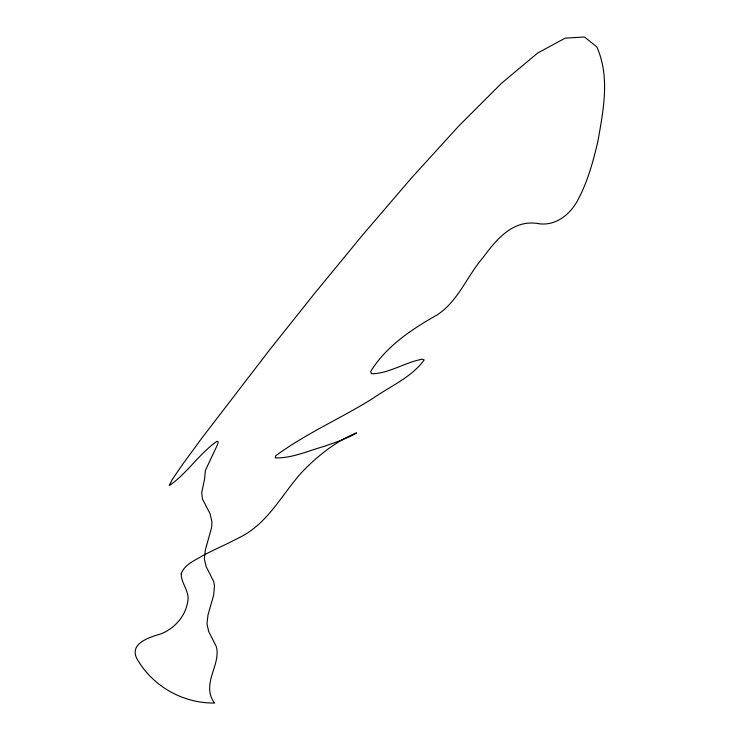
<?xml version="1.0" encoding="UTF-8"?>
<svg xmlns="http://www.w3.org/2000/svg" width="740" height="740" viewBox="0 0 740 740"><rect width="100%" height="100%" fill="white"/><g stroke="black" fill="none" stroke-linecap="round" stroke-linejoin="round"><path stroke-width="1.11" d="M181.208 573.842C181.041 583.527 189.903 591.39 187.784 601.481C185.546 616.272 174.316 628.787 160.497 634.032C147.408 637.751 126.337 644.855 139.129 662.282C155.012 687.71 184.722 703.583 214.674 703A99.678 45.723 -34.2 0 1 210.974 696.442L210.151 693.426A90.114 41.338 -34.2 0 1 209.661 688.552C209.476 675.537 217.838 664.002 217.061 650.932A78.089 35.816 -34.2 0 0 216.173 646.298L208.662 631.433L206.969 623.802L208.033 614.792L213.703 594.979L214.452 586.135A82.603 37.888 -34.2 0 0 213.638 581.455L206.155 566.572L204.36 558.996L205.341 550.033L211.399 528.332A84.231 38.637 -34.2 0 0 211.834 521.339L210.086 513.726L202.446 499.056L201.715 492.516L204.592 478.91L205.35 470.511L217.773 444.056L218.152 441.697L216.894 441.327C199.088 453.759 187.174 473.378 169.303 485.579L171.967 479.973L182.188 464.933L201.743 438.256L270.156 349.178L314.63 293.354L362.554 235.07L411.366 178.109L458.532 126.253L501.489 83.296L537.684 53.021L565.193 38.138L584.517 37L596.782 46.87C610.278 76.849 603.276 110.741 597.8 141.812C593.101 161.524 587.791 181.281 578.255 199.282C570.984 213.675 556.619 225.774 539.673 223.832C513.782 218.698 497.04 238.511 483.285 257.289C467.181 275.724 458.356 301.014 437.34 314.787C411.967 329.115 385.855 346.385 370.611 371.674L371.517 373.765C389.342 373.608 404.993 362.156 422.42 359.233L424.159 359.936C411.792 377.243 390.165 386.252 373.006 398.324C341.048 418.341 305.907 433.455 275.576 455.905L275.326 457.912C292.18 458.338 308.293 450.762 324.342 446.331C335.229 442.354 346.533 438.922 356.523 432.909C336.08 440.966 315.906 457.117 300.394 473.822C281.006 496.105 266.724 524.632 238.835 537.823C227.041 544.131 214.692 549.348 202.862 555.592C195.008 560.457 184.427 564.38 181.208 573.842"/></g></svg>
